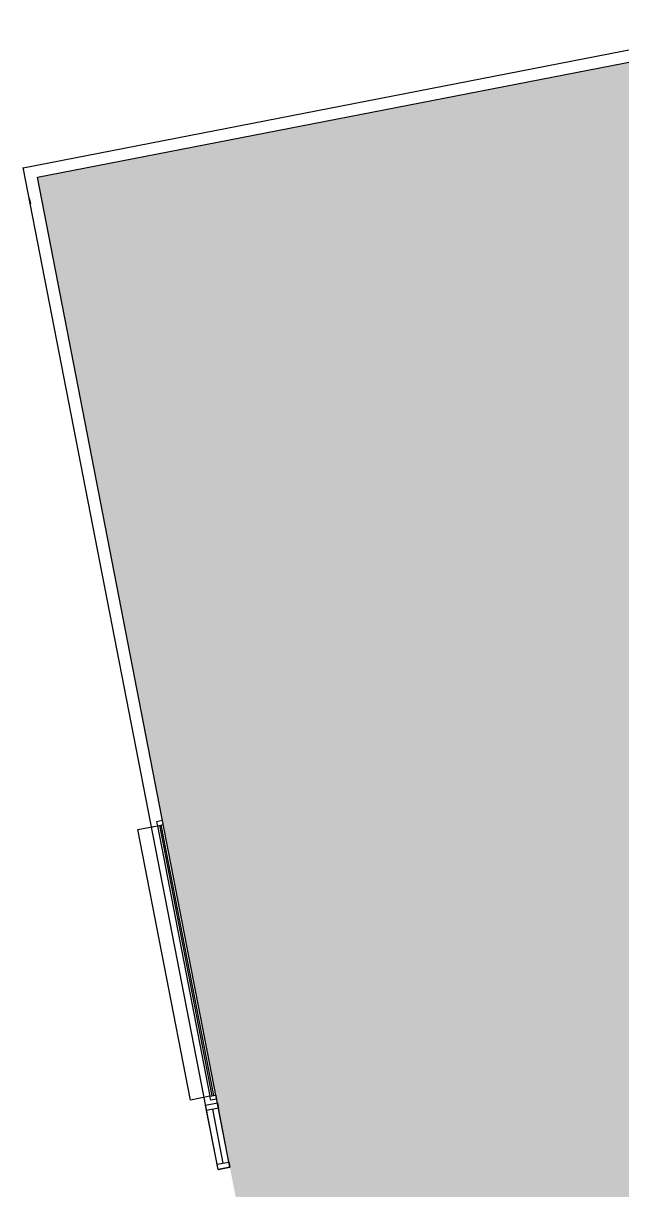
# Model space of a CAD drawing. Header units: inches. Extents: x 69211602 to 69212245, y 27668953 to 27669967.
# Drawn here: x 69211602 to 69211901, y 27669333 to 27669917 of the extents above; entities that cross this region are included whole.
import ezdxf

# ---------------------------------------------------------------- set-up
doc = ezdxf.new("R2010")
doc.units = ezdxf.units.IN
doc.header["$LTSCALE"] = 10
doc.header["$MEASUREMENT"] = 0
for name, color, linetype in [('A-DOOR', 2, 'CONTINUOUS'), ('A-GLAZ', 1, 'CONTINUOUS'), ('A-WALL', 5, 'CONTINUOUS'), ('Rooms-Category-Color', 7, 'CONTINUOUS'), ('Rooms-College-Color', 7, 'CONTINUOUS'), ('Rooms-Department-Color', 7, 'CONTINUOUS'), ('Rooms-Division-Color', 7, 'CONTINUOUS')]:
    doc.layers.add(name, color=color, linetype=linetype)

msp = doc.modelspace()

# ---------------------------------------------------------------- hatches: boundary and pattern name
at = {"layer": 'Rooms-Category-Color', "true_color": 0xe3f498}
msp.add_hatch(color=61, dxfattribs=at).paths.add_polyline_path([(69211608.86, 27669840.32), (69211944.58, 27669905.58), (69211954.88, 27669852.57), (69212078.57, 27669876.61), (69212218.25, 27669158.06), (69212100.45, 27669135.17), (69212119.92, 27669035.04), (69211778.31, 27668968.63)])
at = {"layer": 'Rooms-College-Color', "true_color": 0xb2d6e9}
msp.add_hatch(color=254, dxfattribs=at).paths.add_polyline_path([(69211608.86, 27669840.32), (69211944.58, 27669905.58), (69211954.88, 27669852.57), (69212078.57, 27669876.61), (69212218.25, 27669158.06), (69212100.45, 27669135.17), (69212119.92, 27669035.04), (69211778.31, 27668968.63)])
at = {"layer": 'Rooms-Department-Color', "true_color": 0xb2d6e9}
msp.add_hatch(color=254, dxfattribs=at).paths.add_polyline_path([(69211608.86, 27669840.32), (69211944.58, 27669905.58), (69211954.88, 27669852.57), (69212078.57, 27669876.61), (69212218.25, 27669158.06), (69212100.45, 27669135.17), (69212119.92, 27669035.04), (69211778.31, 27668968.63)])
at = {"layer": 'Rooms-Division-Color', "true_color": 0xb2d6e9}
msp.add_hatch(color=254, dxfattribs=at).paths.add_polyline_path([(69211608.86, 27669840.32), (69211944.58, 27669905.58), (69211954.88, 27669852.57), (69212078.57, 27669876.61), (69212218.25, 27669158.06), (69212100.45, 27669135.17), (69212119.92, 27669035.04), (69211778.31, 27668968.63)])

# ---------------------------------------------------------------- linework, layer by layer
at = {"layer": 'A-DOOR'}
for p, q in [((69211669.92, 27669515.78), (69211696.25, 27669380.31)), ((69211697.23, 27669380.5), (69211670.9, 27669515.97))]:
    msp.add_line(p, q, dxfattribs=at)
for points in [[(69211668.93, 27669515.59), (69211671.88, 27669516.16), (69211671.5, 27669518.12), (69211668.55, 27669517.55)], [(69211695.27, 27669380.12), (69211685.45, 27669378.21), (69211659.12, 27669513.68), (69211668.93, 27669515.59)]]:
    msp.add_lwpolyline(points, close=True, dxfattribs=at)
msp.add_lwpolyline([(69211698.59, 27669378.73), (69211695.65, 27669378.16), (69211695.27, 27669380.12), (69211698.21, 27669380.7), (69211698.59, 27669378.73)], dxfattribs=at)
msp.add_lwpolyline([(69211706.07, 27669308.85, 1.5, 1.5, 0), (69211670.73, 27669301.98, 0, 0, 0), (69211670.58, 27669302.72, 0, 0, -0.402069), (69211699.33, 27669343.48, 0, 0, -0.402069)], format="xyseb", dxfattribs=at)
at = {"layer": 'A-GLAZ'}
for p, q in [((69211698.83, 27669346.06), (69211693.59, 27669373.05)), ((69211696.49, 27669373.61), (69211701.73, 27669346.62)), ((69211704.72, 27669347.2), (69211699.48, 27669374.2))]:
    msp.add_line(p, q, dxfattribs=at)
at = {"layer": 'A-WALL'}
for p, q in [((69211601.83, 27669845.06), (69211973.62, 27669917.34)), ((69211608.86, 27669840.32), (69211944.58, 27669905.58)), ((69211699.33, 27669343.48), (69211601.83, 27669845.07)), ((69211705.22, 27669344.63), (69211608.86, 27669840.32)), ((69211604.79, 27669829.83), (69211605.36, 27669826.88)), ((69211699.33, 27669343.48), (69211705.22, 27669344.63))]:
    msp.add_line(p, q, dxfattribs=at)
for points in [[(69211699.48, 27669374.2), (69211693.59, 27669373.05), (69211693.09, 27669375.62), (69211698.97, 27669376.77), (69211699.48, 27669374.2)], [(69211705.22, 27669344.63), (69211699.33, 27669343.48), (69211698.83, 27669346.06), (69211704.72, 27669347.2), (69211705.22, 27669344.63)]]:
    msp.add_lwpolyline(points, dxfattribs=at)

doc.saveas('drawing.dxf')
